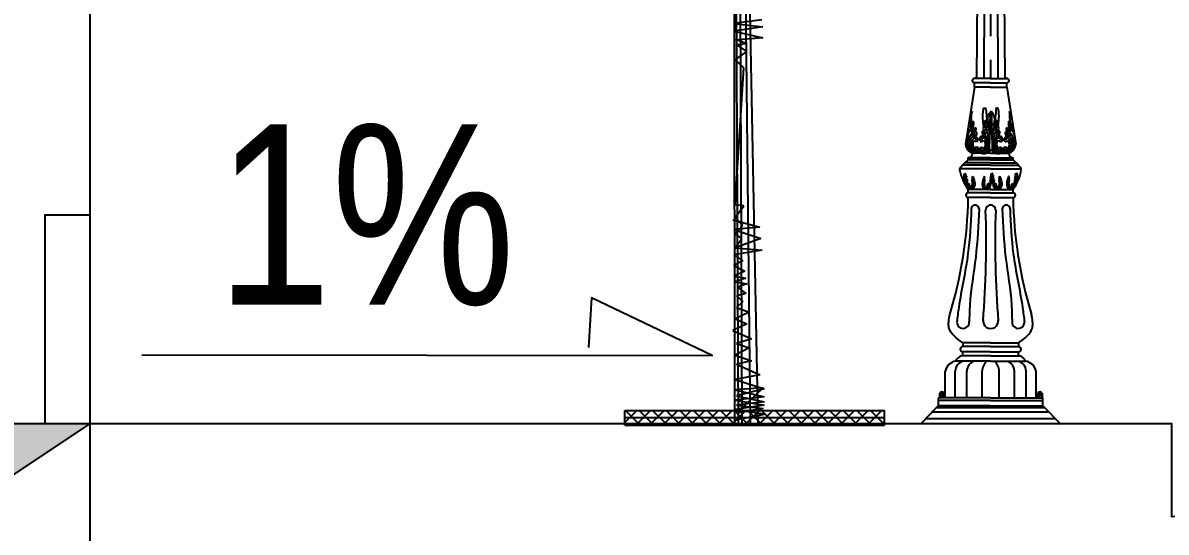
# Model space of a CAD drawing. Header units: metres. Extents: x 563124 to 573994, y 2062953 to 2068466.
# Drawn here: x 568764.25 to 568776.93, y 2065918.77 to 2065924.42 of the extents above; entities that cross this region are included whole.
import ezdxf

# ---------------------------------------------------------------- set-up
doc = ezdxf.new("R2010")
doc.units = ezdxf.units.M
doc.linetypes.add('CENTER2', pattern=[1.125, 0.75, -0.125, 0.125, -0.125])
doc.linetypes.add('HIDDEN', pattern=[0.375, 0.25, -0.125])
for name, color, linetype in [('1-CAY XANH', 7, 'CONTINUOUS'), ('3-thoat nuoc', 3, 'CONTINUOUS'), ('Den', 7, 'CONTINUOUS'), ('DienHT', 1, 'CONTINUOUS'), ('ghichieudai', 7, 'CONTINUOUS'), ('Kich thuoc', 9, 'CONTINUOUS'), ('MATCATDUONG', 8, 'CONTINUOUS'), ('MC2', 9, 'CONTINUOUS'), ('ViaHeSphu', 32, 'CONTINUOUS')]:
    doc.layers.add(name, color=color, linetype=linetype)
doc.styles.add('1', font='VHARIALN.ttf', dxfattribs={"height": 50})

# ---------------------------------------------------------------- blocks, each defined once
blk = doc.blocks.new('den2')
at = {"layer": 'Den', "color": 7}
for p, q in [((-0.451, 52.896), (-0.749, 18.16)), ((0.492, 52.861), (0.738, 18.16)), ((-0.005, 18.16), (-0.85, 18.16)), ((-0.748, 18.238), (-0.836, 18.16)), ((-0.005, 18.16), (0.84, 18.16)), ((0.738, 18.244), (0.834, 18.16)), ((-0.854, 17.696), (-1.328, 14.698)), ((-0.854, 17.696), (-0.854, 17.92)), ((0.844, 17.696), (0.844, 17.92)), ((0.844, 17.696), (1.317, 14.698)), ((-1.187, 13.873), (-1.187, 13.978)), ((1.177, 13.873), (1.177, 13.978)), ((-1.187, 12.133), (-1.187, 12.318)), ((1.177, 12.133), (1.177, 12.318)), ((-1.469, 4.247), (-1.469, 4.051)), ((1.459, 4.247), (1.459, 4.051)), ((-1.469, 3.573), (-1.469, 3.769)), ((1.459, 3.573), (1.459, 3.769)), ((-1.469, 3.573), (-1.521, 3.573)), ((1.459, 3.573), (1.511, 3.573)), ((-2.399, 1.362), (-2.399, 2.753)), ((2.389, 1.362), (2.389, 2.753)), ((-2.755, 1.221), (-2.755, 1.362)), ((-2.755, 0.929), (-2.755, 1.221)), ((2.744, 1.221), (2.744, 1.362)), ((2.744, 0.929), (2.744, 1.221)), ((-3.667, 0.013), (-2.748, 0.957)), ((-3.069, 0.616), (3.051, 0.616)), ((-2.835, 0.853), (2.822, 0.853)), ((-0.024, 0.929), (-2.755, 0.929)), ((-0.022, 0.929), (2.744, 0.929)), ((2.744, 0.929), (3.667, -0.013)), ((-3.667, 0.013), (3.667, -0.013)), ((-3.398, 0.278), (3.381, 0.278))]:
    blk.add_line(p, q, dxfattribs=at)
at = {"layer": 'Den', "color": 8}
for p, q in [((-0.24, 52.868), (-0.359, 18.16)), ((0.227, 52.881), (0.365, 18.16)), ((-0.005, 17.92), (-0.854, 17.92)), ((-0.005, 17.696), (-0.854, 17.696)), ((-0.005, 17.92), (-0.85, 17.92)), ((-0.005, 17.92), (0.844, 17.92)), ((-0.005, 17.696), (0.844, 17.696)), ((-0.005, 13.978), (-1.187, 13.978)), ((-0.005, 13.873), (-1.187, 13.873)), ((-0.005, 14.22), (-0.963, 14.22)), ((-0.005, 14.22), (0.952, 14.22)), ((-0.005, 14.22), (0.952, 14.22)), ((-0.005, 13.978), (1.177, 13.978)), ((-0.005, 13.873), (1.177, 13.873)), ((-0.005, 13.398), (-1.636, 13.398)), ((-0.005, 13.601), (-1.432, 13.601)), ((-0.005, 13.723), (-1.326, 13.723)), ((-0.005, 13.723), (1.316, 13.723)), ((-0.005, 13.601), (1.421, 13.601)), ((-0.005, 13.398), (1.607, 13.398)), ((-1.454, 12.881), (-1.437, 12.808)), ((-1.437, 12.876), (-1.454, 12.881)), ((-1.431, 12.971), (-1.442, 12.943)), ((-1.442, 12.943), (-1.437, 12.898)), ((-1.437, 12.898), (-1.42, 12.87)), ((-1.437, 12.808), (-1.426, 12.752)), ((-1.431, 12.965), (-1.414, 12.898)), ((-1.426, 12.752), (-1.42, 12.707)), ((-1.42, 12.87), (-1.403, 12.842)), ((-1.41, 13.038), (-1.419, 13.015)), ((-1.419, 13.015), (-1.417, 13)), ((-1.417, 13), (-1.417, 12.984)), ((-1.417, 12.984), (-1.41, 12.965)), ((-1.414, 12.898), (-1.386, 12.876)), ((-1.389, 13.029), (-1.41, 13.038)), ((-1.41, 12.965), (-1.405, 12.952)), ((-1.405, 12.952), (-1.394, 12.936)), ((-1.403, 13.1), (-1.397, 13.117)), ((-1.397, 13.061), (-1.403, 13.1)), ((-1.403, 12.842), (-1.403, 12.797)), ((-1.403, 12.797), (-1.386, 12.752)), ((-1.397, 13.117), (-1.386, 13.134)), ((-1.375, 13.022), (-1.397, 13.061)), ((-1.394, 12.936), (-1.385, 12.926)), ((-1.375, 13.016), (-1.389, 13.029)), ((-1.386, 13.134), (-1.369, 13.145)), ((-1.386, 12.876), (-1.369, 12.853)), ((-1.385, 12.926), (-1.368, 12.917)), ((-1.36, 12.993), (-1.375, 13.016)), ((-1.369, 13.145), (-1.352, 13.156)), ((-1.35, 12.949), (-1.36, 12.993)), ((-1.35, 12.949), (-1.36, 12.993)), ((-1.35, 12.949), (-1.34, 12.993)), ((-1.35, 12.949), (-1.34, 12.993)), ((-1.331, 13.145), (-1.348, 13.156)), ((-1.34, 12.993), (-1.326, 13.016)), ((-1.315, 12.926), (-1.333, 12.917)), ((-1.314, 13.134), (-1.331, 13.145)), ((-1.314, 12.876), (-1.331, 12.853)), ((-1.326, 13.022), (-1.303, 13.061)), ((-1.326, 13.016), (-1.312, 13.029)), ((-1.326, 13.016), (-1.312, 13.029)), ((-1.306, 12.936), (-1.315, 12.926)), ((-1.303, 13.117), (-1.314, 13.134)), ((-1.286, 12.898), (-1.314, 12.876)), ((-1.298, 12.797), (-1.314, 12.752)), ((-1.312, 13.029), (-1.29, 13.038)), ((-1.312, 13.029), (-1.29, 13.038)), ((-1.296, 12.952), (-1.306, 12.936)), ((-1.298, 13.1), (-1.303, 13.117)), ((-1.303, 13.061), (-1.298, 13.1)), ((-1.281, 12.707), (-1.303, 12.651)), ((-1.281, 12.87), (-1.298, 12.842)), ((-1.298, 12.842), (-1.298, 12.797)), ((-1.29, 12.965), (-1.296, 12.952)), ((-1.29, 13.038), (-1.281, 13.015)), ((-1.29, 13.038), (-1.281, 13.015)), ((-1.283, 12.984), (-1.29, 12.965)), ((-1.281, 13.015), (-1.283, 13)), ((-1.281, 13.015), (-1.283, 13)), ((-1.283, 13), (-1.283, 12.984)), ((-1.264, 12.898), (-1.281, 12.87)), ((-1.275, 12.752), (-1.281, 12.707)), ((-1.264, 12.808), (-1.275, 12.752)), ((-1.264, 12.876), (-1.247, 12.881)), ((-1.247, 12.881), (-1.264, 12.808)), ((-1.258, 12.791), (-1.23, 12.797)), ((-1.23, 12.797), (-1.253, 12.718)), ((-1.253, 12.718), (-1.253, 12.662)), ((-1.253, 12.662), (-1.247, 12.606)), ((-1.168, 12.583), (-1.202, 12.656)), ((-1.202, 12.656), (-1.191, 12.583)), ((-0.979, 12.845), (-0.963, 12.892)), ((-0.955, 12.783), (-0.979, 12.845)), ((-0.979, 12.745), (-0.971, 12.783)), ((-0.932, 12.667), (-0.979, 12.745)), ((-0.971, 12.783), (-0.948, 12.737)), ((-0.963, 12.992), (-0.948, 13.008)), ((-0.963, 12.923), (-0.963, 12.992)), ((-0.924, 12.83), (-0.963, 12.923)), ((-0.963, 12.892), (-0.963, 12.9)), ((-0.963, 12.9), (-0.94, 12.845)), ((-0.963, 12.621), (-0.963, 12.675)), ((-0.963, 12.675), (-0.932, 12.644)), ((-0.924, 12.721), (-0.955, 12.783)), ((-0.948, 13.008), (-0.932, 12.977)), ((-0.948, 12.737), (-0.924, 12.721)), ((-0.94, 12.845), (-0.924, 12.83)), ((-0.917, 12.59), (-0.932, 12.667)), ((-0.932, 12.644), (-0.924, 12.621)), ((-0.368, 12.597), (-0.353, 12.674)), ((-0.36, 12.628), (-0.368, 12.597)), ((-0.368, 12.566), (-0.322, 12.628)), ((-0.36, 12.837), (-0.322, 12.929)), ((-0.345, 12.852), (-0.36, 12.837)), ((-0.36, 12.728), (-0.329, 12.79)), ((-0.337, 12.744), (-0.36, 12.728)), ((-0.353, 12.651), (-0.36, 12.628)), ((-0.337, 13.015), (-0.353, 12.984)), ((-0.353, 12.674), (-0.306, 12.751)), ((-0.322, 12.682), (-0.353, 12.651)), ((-0.322, 12.906), (-0.345, 12.852)), ((-0.322, 12.999), (-0.337, 13.015)), ((-0.314, 12.79), (-0.337, 12.744)), ((-0.329, 12.79), (-0.306, 12.852)), ((-0.322, 12.929), (-0.322, 12.999)), ((-0.322, 12.898), (-0.322, 12.906)), ((-0.306, 12.852), (-0.322, 12.898)), ((-0.322, 12.628), (-0.322, 12.682)), ((-0.306, 12.751), (-0.314, 12.79)), ((-0.116, 12.59), (-0.083, 12.663)), ((-0.083, 12.663), (-0.094, 12.59)), ((-0.054, 12.804), (-0.032, 12.725)), ((-0.026, 12.798), (-0.054, 12.804)), ((-0.038, 12.888), (-0.021, 12.815)), ((-0.021, 12.882), (-0.038, 12.888)), ((-0.032, 12.669), (-0.038, 12.613)), ((-0.032, 12.725), (-0.032, 12.669)), ((-0.015, 12.978), (-0.026, 12.95)), ((-0.026, 12.95), (-0.021, 12.905)), ((-0.021, 12.905), (-0.004, 12.877)), ((-0.021, 12.815), (-0.009, 12.759)), ((-0.015, 12.972), (0.002, 12.905)), ((-0.009, 12.759), (-0.004, 12.714)), ((-0.004, 12.877), (0.013, 12.848)), ((-0.004, 12.714), (0.019, 12.657)), ((0.006, 13.044), (-0.003, 13.021)), ((-0.003, 13.021), (-0.001, 13.007)), ((-0.001, 13.007), (-0.001, 12.991)), ((-0.001, 12.991), (0.006, 12.971)), ((0.002, 12.905), (0.03, 12.882)), ((0.027, 13.035), (0.006, 13.044)), ((0.006, 12.971), (0.011, 12.959)), ((0.011, 12.959), (0.022, 12.943)), ((0.013, 13.107), (0.019, 13.124)), ((0.019, 13.068), (0.013, 13.107)), ((0.013, 12.848), (0.013, 12.804)), ((0.013, 12.804), (0.03, 12.759)), ((0.019, 13.124), (0.03, 13.141)), ((0.041, 13.028), (0.019, 13.068)), ((0.022, 12.943), (0.031, 12.932)), ((0.041, 13.023), (0.027, 13.035)), ((0.03, 13.141), (0.047, 13.152)), ((0.03, 12.882), (0.047, 12.86)), ((0.031, 12.932), (0.048, 12.923)), ((0.056, 13), (0.041, 13.023)), ((0.047, 13.152), (0.064, 13.163)), ((0.066, 12.956), (0.056, 13)), ((0.066, 12.956), (0.056, 13)), ((0.066, 12.956), (0.076, 13)), ((0.066, 12.956), (0.076, 13)), ((0.085, 13.152), (0.068, 13.163)), ((0.076, 13), (0.09, 13.023)), ((0.101, 12.932), (0.083, 12.923)), ((0.102, 13.141), (0.085, 13.152)), ((0.102, 12.882), (0.085, 12.86)), ((0.09, 13.028), (0.113, 13.068)), ((0.09, 13.023), (0.104, 13.035)), ((0.09, 13.023), (0.104, 13.035)), ((0.11, 12.943), (0.101, 12.932)), ((0.113, 13.124), (0.102, 13.141)), ((0.13, 12.905), (0.102, 12.882)), ((0.118, 12.804), (0.102, 12.759)), ((0.104, 13.035), (0.126, 13.044)), ((0.104, 13.035), (0.126, 13.044)), ((0.12, 12.959), (0.11, 12.943)), ((0.118, 13.107), (0.113, 13.124)), ((0.113, 13.068), (0.118, 13.107)), ((0.135, 12.714), (0.113, 12.657)), ((0.135, 12.877), (0.118, 12.848)), ((0.118, 12.848), (0.118, 12.804)), ((0.126, 12.971), (0.12, 12.959)), ((0.126, 13.044), (0.135, 13.021)), ((0.126, 13.044), (0.135, 13.021)), ((0.133, 12.991), (0.126, 12.971)), ((0.135, 13.021), (0.133, 13.007)), ((0.135, 13.021), (0.133, 13.007)), ((0.133, 13.007), (0.133, 12.991)), ((0.152, 12.905), (0.135, 12.877)), ((0.141, 12.759), (0.135, 12.714)), ((0.152, 12.815), (0.141, 12.759)), ((0.152, 12.882), (0.169, 12.888)), ((0.169, 12.888), (0.152, 12.815)), ((0.158, 12.798), (0.186, 12.804)), ((0.186, 12.804), (0.163, 12.725)), ((0.163, 12.725), (0.163, 12.669)), ((0.163, 12.669), (0.169, 12.613)), ((0.248, 12.59), (0.214, 12.663)), ((0.214, 12.663), (0.225, 12.59)), ((0.438, 12.852), (0.453, 12.898)), ((0.461, 12.79), (0.438, 12.852)), ((0.438, 12.751), (0.445, 12.79)), ((0.484, 12.674), (0.438, 12.751)), ((0.445, 12.79), (0.469, 12.744)), ((0.453, 12.999), (0.469, 13.015)), ((0.453, 12.929), (0.453, 12.999)), ((0.492, 12.837), (0.453, 12.929)), ((0.453, 12.898), (0.453, 12.906)), ((0.453, 12.906), (0.476, 12.852)), ((0.453, 12.628), (0.453, 12.682)), ((0.453, 12.682), (0.484, 12.651)), ((0.5, 12.566), (0.453, 12.628)), ((0.492, 12.728), (0.461, 12.79)), ((0.469, 13.015), (0.484, 12.984)), ((0.469, 12.744), (0.492, 12.728)), ((0.476, 12.852), (0.492, 12.837)), ((0.5, 12.597), (0.484, 12.674)), ((0.484, 12.651), (0.492, 12.628)), ((0.492, 12.628), (0.5, 12.597)), ((0.919, 12.604), (0.934, 12.681)), ((0.926, 12.635), (0.919, 12.604)), ((0.919, 12.573), (0.965, 12.635)), ((0.926, 12.844), (0.965, 12.936)), ((0.942, 12.859), (0.926, 12.844)), ((0.926, 12.735), (0.957, 12.797)), ((0.95, 12.751), (0.926, 12.735)), ((0.934, 12.658), (0.926, 12.635)), ((0.95, 13.022), (0.934, 12.991)), ((0.934, 12.681), (0.981, 12.758)), ((0.965, 12.689), (0.934, 12.658)), ((0.965, 12.913), (0.942, 12.859)), ((0.965, 13.006), (0.95, 13.022)), ((0.973, 12.797), (0.95, 12.751)), ((0.957, 12.797), (0.981, 12.859)), ((0.965, 12.936), (0.965, 13.006)), ((0.965, 12.905), (0.965, 12.913)), ((0.981, 12.859), (0.965, 12.905)), ((0.965, 12.635), (0.965, 12.689)), ((0.981, 12.758), (0.973, 12.797)), ((1.132, 12.615), (1.141, 12.628)), ((1.141, 12.628), (1.144, 12.614)), ((1.171, 12.597), (1.204, 12.67)), ((1.204, 12.67), (1.193, 12.597)), ((1.232, 12.811), (1.255, 12.732)), ((1.26, 12.805), (1.232, 12.811)), ((1.249, 12.895), (1.266, 12.822)), ((1.266, 12.889), (1.249, 12.895)), ((1.255, 12.676), (1.249, 12.62)), ((1.255, 12.732), (1.255, 12.676)), ((1.272, 12.985), (1.26, 12.957)), ((1.26, 12.957), (1.266, 12.912)), ((1.266, 12.912), (1.283, 12.884)), ((1.266, 12.822), (1.277, 12.766)), ((1.272, 12.979), (1.289, 12.912)), ((1.277, 12.766), (1.283, 12.721)), ((1.283, 12.884), (1.3, 12.855)), ((1.283, 12.721), (1.305, 12.665)), ((1.293, 13.051), (1.284, 13.028)), ((1.284, 13.028), (1.285, 13.014)), ((1.285, 13.014), (1.285, 12.998)), ((1.285, 12.998), (1.293, 12.978)), ((1.289, 12.912), (1.317, 12.889)), ((1.314, 13.042), (1.293, 13.051)), ((1.293, 12.978), (1.298, 12.966)), ((1.298, 12.966), (1.309, 12.95)), ((1.3, 13.114), (1.305, 13.131)), ((1.305, 13.075), (1.3, 13.114)), ((1.3, 12.855), (1.3, 12.811)), ((1.3, 12.811), (1.317, 12.766)), ((1.305, 13.131), (1.317, 13.148)), ((1.328, 13.035), (1.305, 13.075)), ((1.309, 12.95), (1.318, 12.939)), ((1.328, 13.03), (1.314, 13.042)), ((1.317, 13.148), (1.334, 13.159)), ((1.317, 12.889), (1.334, 12.867)), ((1.318, 12.939), (1.335, 12.93)), ((1.342, 13.007), (1.328, 13.03)), ((1.334, 13.159), (1.35, 13.17)), ((1.353, 12.963), (1.342, 13.007)), ((1.353, 12.963), (1.342, 13.007)), ((1.353, 12.963), (1.363, 13.007)), ((1.353, 12.963), (1.363, 13.007)), ((1.372, 13.159), (1.355, 13.17)), ((1.363, 13.007), (1.377, 13.03)), ((1.388, 12.939), (1.37, 12.93)), ((1.388, 13.148), (1.372, 13.159)), ((1.388, 12.889), (1.372, 12.867)), ((1.377, 13.035), (1.4, 13.075)), ((1.377, 13.03), (1.391, 13.042)), ((1.377, 13.03), (1.391, 13.042)), ((1.4, 13.131), (1.388, 13.148)), ((1.397, 12.95), (1.388, 12.939)), ((1.417, 12.912), (1.388, 12.889)), ((1.405, 12.811), (1.388, 12.766)), ((1.391, 13.042), (1.413, 13.051)), ((1.391, 13.042), (1.413, 13.051)), ((1.407, 12.966), (1.397, 12.95)), ((1.405, 13.114), (1.4, 13.131)), ((1.4, 13.075), (1.405, 13.114)), ((1.422, 12.884), (1.405, 12.855)), ((1.405, 12.855), (1.405, 12.811)), ((1.413, 12.978), (1.407, 12.966)), ((1.413, 13.051), (1.421, 13.028)), ((1.413, 13.051), (1.421, 13.028)), ((1.42, 12.998), (1.413, 12.978)), ((1.421, 13.028), (1.42, 13.014)), ((1.421, 13.028), (1.42, 13.014)), ((1.42, 13.014), (1.42, 12.998)), ((1.439, 12.912), (1.422, 12.884)), ((1.439, 12.889), (1.456, 12.895)), ((1.456, 12.895), (1.439, 12.822)), ((-1.247, 12.606), (-1.23, 12.572)), ((-1.23, 12.572), (-1.247, 12.527)), ((-1.219, 12.55), (-1.247, 12.51)), ((-1.247, 12.51), (-1.23, 12.471)), ((-1.191, 12.583), (-1.219, 12.55)), ((-0.005, 12.318), (-1.187, 12.318)), ((-0.005, 12.133), (-1.187, 12.133)), ((-1.18, 12.454), (-1.174, 12.516)), ((-1.174, 12.516), (-1.168, 12.583)), ((-1.165, 12.482), (-1.168, 12.474)), ((-1.165, 12.482), (-1.168, 12.474)), ((-1.168, 12.474), (-1.168, 12.457)), ((-1.168, 12.474), (-1.168, 12.457)), ((-1.168, 12.457), (-1.168, 12.453)), ((-1.168, 12.457), (-1.168, 12.453)), ((-1.168, 12.453), (-1.168, 12.439)), ((-1.168, 12.453), (-1.168, 12.439)), ((-1.168, 12.439), (-1.168, 12.433)), ((-1.168, 12.439), (-1.168, 12.433)), ((-1.168, 12.433), (-1.165, 12.422)), ((-1.168, 12.433), (-1.165, 12.422)), ((-1.164, 12.583), (-1.165, 12.609)), ((-1.164, 12.583), (-1.165, 12.609)), ((-1.162, 12.491), (-1.165, 12.482)), ((-1.162, 12.491), (-1.165, 12.482)), ((-1.161, 12.557), (-1.164, 12.583)), ((-1.161, 12.557), (-1.164, 12.583)), ((-1.157, 12.502), (-1.162, 12.491)), ((-1.157, 12.502), (-1.162, 12.491)), ((-1.153, 12.539), (-1.161, 12.557)), ((-1.153, 12.539), (-1.161, 12.557)), ((-1.151, 12.515), (-1.157, 12.502)), ((-1.151, 12.515), (-1.157, 12.502)), ((-1.15, 12.522), (-1.153, 12.539)), ((-1.15, 12.522), (-1.153, 12.539)), ((-1.148, 12.524), (-1.151, 12.515)), ((-1.148, 12.524), (-1.151, 12.515)), ((-1.146, 12.534), (-1.148, 12.524)), ((-1.146, 12.534), (-1.148, 12.524)), ((-1.144, 12.589), (-1.146, 12.574)), ((-1.144, 12.589), (-1.146, 12.574)), ((-1.146, 12.574), (-1.146, 12.554)), ((-1.146, 12.574), (-1.146, 12.554)), ((-1.146, 12.554), (-1.146, 12.534)), ((-1.146, 12.554), (-1.146, 12.534)), ((-1.141, 12.6), (-1.144, 12.589)), ((-1.141, 12.6), (-1.144, 12.589)), ((-1.139, 12.614), (-1.141, 12.6)), ((-1.139, 12.614), (-1.141, 12.6)), ((-1.13, 12.602), (-1.139, 12.614)), ((-1.13, 12.602), (-1.139, 12.614)), ((-1.123, 12.588), (-1.13, 12.602)), ((-1.123, 12.588), (-1.13, 12.602)), ((-1.127, 12.417), (-1.13, 12.4)), ((-1.124, 12.429), (-1.127, 12.417)), ((-1.124, 12.429), (-1.127, 12.417)), ((-1.116, 12.456), (-1.124, 12.429)), ((-1.116, 12.456), (-1.124, 12.429)), ((-1.11, 12.555), (-1.123, 12.588)), ((-1.11, 12.555), (-1.123, 12.588)), ((-1.123, 12.369), (-1.12, 12.379)), ((-1.123, 12.359), (-1.123, 12.369)), ((-1.113, 12.349), (-1.123, 12.359)), ((-1.12, 12.379), (-1.116, 12.387)), ((-1.108, 12.48), (-1.116, 12.456)), ((-1.108, 12.48), (-1.116, 12.456)), ((-1.116, 12.387), (-1.112, 12.395)), ((-1.099, 12.344), (-1.113, 12.349)), ((-1.112, 12.395), (-1.106, 12.407)), ((-1.106, 12.529), (-1.11, 12.555)), ((-1.106, 12.529), (-1.11, 12.555)), ((-1.108, 12.48), (-1.106, 12.503)), ((-1.108, 12.48), (-1.106, 12.503)), ((-1.098, 12.487), (-1.108, 12.48)), ((-1.098, 12.487), (-1.108, 12.48)), ((-1.106, 12.503), (-1.106, 12.529)), ((-1.106, 12.503), (-1.106, 12.529)), ((-1.106, 12.407), (-1.102, 12.424)), ((-1.102, 12.424), (-1.098, 12.442)), ((-1.102, 12.424), (-1.098, 12.442)), ((-1.095, 12.48), (-1.098, 12.487)), ((-1.095, 12.48), (-1.098, 12.487)), ((-1.098, 12.442), (-1.095, 12.47)), ((-1.098, 12.442), (-1.095, 12.47)), ((-1.095, 12.47), (-1.095, 12.48)), ((-1.095, 12.47), (-1.095, 12.48)), ((-0.979, 12.536), (-0.979, 12.574)), ((-0.979, 12.574), (-0.955, 12.567)), ((-0.955, 12.481), (-0.979, 12.536)), ((-0.979, 12.319), (-0.932, 12.396)), ((-0.917, 12.559), (-0.963, 12.621)), ((-0.955, 12.567), (-0.94, 12.52)), ((-0.932, 12.458), (-0.955, 12.481)), ((-0.94, 12.52), (-0.924, 12.497)), ((-0.932, 12.427), (-0.932, 12.458)), ((-0.932, 12.396), (-0.932, 12.427)), ((-0.924, 12.621), (-0.917, 12.59)), ((-0.924, 12.497), (-0.917, 12.505)), ((-0.917, 12.505), (-0.917, 12.559)), ((-0.368, 12.511), (-0.368, 12.566)), ((-0.36, 12.504), (-0.368, 12.511)), ((-0.345, 12.527), (-0.36, 12.504)), ((-0.353, 12.465), (-0.329, 12.488)), ((-0.353, 12.434), (-0.353, 12.465)), ((-0.353, 12.403), (-0.353, 12.434)), ((-0.306, 12.326), (-0.353, 12.403)), ((-0.329, 12.573), (-0.345, 12.527)), ((-0.306, 12.581), (-0.329, 12.573)), ((-0.329, 12.488), (-0.306, 12.542)), ((-0.306, 12.542), (-0.306, 12.581)), ((0.066, 12.321), (-0.293, 12.321)), ((-0.19, 12.486), (-0.187, 12.493)), ((-0.19, 12.476), (-0.19, 12.486)), ((-0.187, 12.448), (-0.19, 12.476)), ((-0.187, 12.493), (-0.177, 12.486)), ((-0.183, 12.43), (-0.187, 12.448)), ((-0.185, 12.351), (-0.171, 12.356)), ((-0.178, 12.413), (-0.183, 12.43)), ((-0.178, 12.535), (-0.174, 12.562)), ((-0.178, 12.51), (-0.178, 12.535)), ((-0.177, 12.486), (-0.178, 12.51)), ((-0.173, 12.402), (-0.178, 12.413)), ((-0.177, 12.486), (-0.169, 12.462)), ((-0.174, 12.562), (-0.162, 12.594)), ((-0.169, 12.394), (-0.173, 12.402)), ((-0.171, 12.356), (-0.162, 12.366)), ((-0.169, 12.462), (-0.16, 12.436)), ((-0.164, 12.385), (-0.169, 12.394)), ((-0.162, 12.375), (-0.164, 12.385)), ((-0.162, 12.594), (-0.155, 12.608)), ((-0.162, 12.366), (-0.162, 12.375)), ((-0.16, 12.436), (-0.157, 12.423)), ((-0.157, 12.423), (-0.155, 12.406)), ((-0.155, 12.608), (-0.146, 12.621)), ((-0.146, 12.621), (-0.143, 12.607)), ((-0.143, 12.607), (-0.14, 12.596)), ((-0.14, 12.596), (-0.139, 12.58)), ((-0.139, 12.58), (-0.139, 12.561)), ((-0.139, 12.561), (-0.139, 12.541)), ((-0.139, 12.541), (-0.136, 12.531)), ((-0.136, 12.531), (-0.133, 12.521)), ((-0.135, 12.528), (-0.132, 12.545)), ((-0.133, 12.521), (-0.128, 12.509)), ((-0.132, 12.545), (-0.124, 12.563)), ((-0.128, 12.509), (-0.122, 12.497)), ((-0.124, 12.563), (-0.121, 12.59)), ((-0.122, 12.497), (-0.119, 12.489)), ((-0.121, 12.59), (-0.119, 12.615)), ((-0.119, 12.489), (-0.117, 12.481)), ((-0.117, 12.44), (-0.119, 12.429)), ((-0.117, 12.481), (-0.117, 12.464)), ((-0.117, 12.464), (-0.117, 12.46)), ((-0.117, 12.46), (-0.117, 12.446)), ((-0.117, 12.446), (-0.117, 12.44)), ((-0.111, 12.523), (-0.116, 12.59)), ((-0.105, 12.461), (-0.111, 12.523)), ((-0.094, 12.59), (-0.066, 12.556)), ((-0.066, 12.556), (-0.038, 12.517)), ((-0.038, 12.613), (-0.054, 12.579)), ((-0.054, 12.579), (-0.038, 12.534)), ((-0.038, 12.517), (-0.054, 12.478)), ((-0.005, 12.318), (1.177, 12.318)), ((-0.005, 12.133), (1.177, 12.133)), ((0.066, 12.321), (0.425, 12.321)), ((0.066, 12.321), (0.425, 12.321)), ((0.169, 12.613), (0.186, 12.579)), ((0.186, 12.579), (0.169, 12.534)), ((0.197, 12.556), (0.169, 12.517)), ((0.169, 12.517), (0.186, 12.478)), ((0.225, 12.59), (0.197, 12.556)), ((0.237, 12.461), (0.242, 12.523)), ((0.242, 12.523), (0.248, 12.59)), ((0.251, 12.489), (0.248, 12.481)), ((0.251, 12.489), (0.248, 12.481)), ((0.248, 12.481), (0.248, 12.464)), ((0.248, 12.481), (0.248, 12.464)), ((0.248, 12.464), (0.248, 12.46)), ((0.248, 12.464), (0.248, 12.46)), ((0.248, 12.46), (0.248, 12.446)), ((0.248, 12.46), (0.248, 12.446)), ((0.248, 12.446), (0.248, 12.44)), ((0.248, 12.446), (0.248, 12.44)), ((0.248, 12.44), (0.251, 12.429)), ((0.248, 12.44), (0.251, 12.429)), ((0.252, 12.59), (0.251, 12.615)), ((0.252, 12.59), (0.251, 12.615)), ((0.254, 12.497), (0.251, 12.489)), ((0.254, 12.497), (0.251, 12.489)), ((0.255, 12.563), (0.252, 12.59)), ((0.255, 12.563), (0.252, 12.59)), ((0.259, 12.509), (0.254, 12.497)), ((0.259, 12.509), (0.254, 12.497)), ((0.263, 12.545), (0.255, 12.563)), ((0.263, 12.545), (0.255, 12.563)), ((0.265, 12.521), (0.259, 12.509)), ((0.265, 12.521), (0.259, 12.509)), ((0.266, 12.528), (0.263, 12.545)), ((0.266, 12.528), (0.263, 12.545)), ((0.268, 12.531), (0.265, 12.521)), ((0.268, 12.531), (0.265, 12.521)), ((0.271, 12.541), (0.268, 12.531)), ((0.271, 12.541), (0.268, 12.531)), ((0.272, 12.596), (0.271, 12.58)), ((0.272, 12.596), (0.271, 12.58)), ((0.271, 12.58), (0.271, 12.561)), ((0.271, 12.58), (0.271, 12.561)), ((0.271, 12.561), (0.271, 12.541)), ((0.271, 12.561), (0.271, 12.541)), ((0.275, 12.607), (0.272, 12.596)), ((0.275, 12.607), (0.272, 12.596)), ((0.278, 12.621), (0.275, 12.607)), ((0.278, 12.621), (0.275, 12.607)), ((0.286, 12.608), (0.278, 12.621)), ((0.286, 12.608), (0.278, 12.621)), ((0.293, 12.594), (0.286, 12.608)), ((0.293, 12.594), (0.286, 12.608)), ((0.289, 12.423), (0.286, 12.406)), ((0.292, 12.436), (0.289, 12.423)), ((0.292, 12.436), (0.289, 12.423)), ((0.3, 12.462), (0.292, 12.436)), ((0.3, 12.462), (0.292, 12.436)), ((0.306, 12.562), (0.293, 12.594)), ((0.306, 12.562), (0.293, 12.594)), ((0.293, 12.375), (0.296, 12.385)), ((0.293, 12.366), (0.293, 12.375)), ((0.303, 12.356), (0.293, 12.366)), ((0.296, 12.385), (0.3, 12.394)), ((0.308, 12.486), (0.3, 12.462)), ((0.308, 12.486), (0.3, 12.462)), ((0.3, 12.394), (0.304, 12.402)), ((0.317, 12.351), (0.303, 12.356)), ((0.304, 12.402), (0.31, 12.413)), ((0.31, 12.535), (0.306, 12.562)), ((0.31, 12.535), (0.306, 12.562)), ((0.308, 12.486), (0.31, 12.51)), ((0.308, 12.486), (0.31, 12.51)), ((0.318, 12.493), (0.308, 12.486)), ((0.318, 12.493), (0.308, 12.486)), ((0.31, 12.51), (0.31, 12.535)), ((0.31, 12.51), (0.31, 12.535)), ((0.31, 12.413), (0.314, 12.43)), ((0.314, 12.43), (0.318, 12.448)), ((0.314, 12.43), (0.318, 12.448)), ((0.321, 12.486), (0.318, 12.493)), ((0.321, 12.486), (0.318, 12.493)), ((0.318, 12.448), (0.321, 12.476)), ((0.318, 12.448), (0.321, 12.476)), ((0.321, 12.476), (0.321, 12.486)), ((0.321, 12.476), (0.321, 12.486)), ((0.438, 12.542), (0.438, 12.581)), ((0.438, 12.581), (0.461, 12.573)), ((0.461, 12.488), (0.438, 12.542)), ((0.438, 12.326), (0.484, 12.403)), ((0.461, 12.573), (0.476, 12.527)), ((0.484, 12.465), (0.461, 12.488)), ((0.476, 12.527), (0.492, 12.504)), ((0.484, 12.434), (0.484, 12.465)), ((0.484, 12.403), (0.484, 12.434)), ((0.492, 12.504), (0.5, 12.511)), ((0.5, 12.511), (0.5, 12.566)), ((0.919, 12.518), (0.919, 12.573)), ((0.926, 12.511), (0.919, 12.518)), ((0.942, 12.534), (0.926, 12.511)), ((0.934, 12.472), (0.957, 12.495)), ((0.934, 12.441), (0.934, 12.472)), ((0.934, 12.41), (0.934, 12.441)), ((0.981, 12.333), (0.934, 12.41)), ((0.957, 12.58), (0.942, 12.534)), ((0.981, 12.588), (0.957, 12.58)), ((0.957, 12.495), (0.981, 12.549)), ((0.981, 12.549), (0.981, 12.588)), ((1.183, 12.328), (0.993, 12.328)), ((1.097, 12.493), (1.1, 12.5)), ((1.097, 12.483), (1.097, 12.493)), ((1.1, 12.455), (1.097, 12.483)), ((1.1, 12.5), (1.11, 12.493)), ((1.104, 12.437), (1.1, 12.455)), ((1.102, 12.358), (1.115, 12.363)), ((1.108, 12.42), (1.104, 12.437)), ((1.108, 12.542), (1.113, 12.569)), ((1.108, 12.517), (1.108, 12.542)), ((1.11, 12.493), (1.108, 12.517)), ((1.114, 12.409), (1.108, 12.42)), ((1.11, 12.493), (1.118, 12.469)), ((1.113, 12.569), (1.125, 12.601)), ((1.118, 12.401), (1.114, 12.409)), ((1.115, 12.363), (1.125, 12.373)), ((1.118, 12.469), (1.127, 12.443)), ((1.123, 12.392), (1.118, 12.401)), ((1.125, 12.383), (1.123, 12.392)), ((1.125, 12.601), (1.132, 12.615)), ((1.125, 12.373), (1.125, 12.383)), ((1.127, 12.443), (1.13, 12.43)), ((1.13, 12.43), (1.132, 12.413)), ((1.144, 12.614), (1.146, 12.603)), ((1.146, 12.603), (1.148, 12.587)), ((1.148, 12.587), (1.148, 12.568)), ((1.148, 12.568), (1.148, 12.548)), ((1.148, 12.548), (1.151, 12.538)), ((1.151, 12.538), (1.153, 12.528)), ((1.152, 12.535), (1.155, 12.552)), ((1.153, 12.528), (1.159, 12.516)), ((1.155, 12.552), (1.163, 12.57)), ((1.159, 12.516), (1.165, 12.505)), ((1.163, 12.57), (1.166, 12.597)), ((1.165, 12.505), (1.167, 12.496)), ((1.166, 12.597), (1.167, 12.622)), ((1.167, 12.496), (1.17, 12.488)), ((1.17, 12.447), (1.167, 12.436)), ((1.17, 12.488), (1.17, 12.471)), ((1.17, 12.471), (1.17, 12.467)), ((1.17, 12.467), (1.17, 12.453)), ((1.17, 12.453), (1.17, 12.447)), ((1.176, 12.53), (1.171, 12.597)), ((1.182, 12.468), (1.176, 12.53)), ((1.193, 12.597), (1.221, 12.563)), ((1.221, 12.563), (1.249, 12.524)), ((1.249, 12.62), (1.232, 12.586)), ((1.232, 12.586), (1.249, 12.541)), ((1.249, 12.524), (1.232, 12.485)), ((-0.005, 11.893), (-1.187, 11.893)), ((-0.005, 11.893), (1.177, 11.893)), ((-0.005, 4.247), (-1.469, 4.247)), ((-0.005, 4.247), (1.459, 4.247)), ((-0.005, 4.051), (-1.469, 4.051)), ((-0.005, 3.769), (-1.469, 3.769)), ((-0.005, 4.051), (1.459, 4.051)), ((-0.005, 3.769), (1.459, 3.769)), ((-0.005, 3.291), (-1.845, 3.291)), ((-0.005, 3.573), (-1.469, 3.573)), ((-0.005, 3.573), (1.459, 3.573)), ((-0.005, 3.291), (1.835, 3.291)), ((-1.866, 1.362), (-1.866, 2.753)), ((-1.255, 1.362), (-1.255, 2.753)), ((-0.455, 1.362), (-0.455, 2.753)), ((0.445, 1.362), (0.445, 2.753)), ((1.244, 1.362), (1.244, 2.753)), ((1.856, 1.362), (1.856, 2.753)), ((-0.005, 1.362), (-2.755, 1.362)), ((-0.005, 1.221), (-2.755, 1.221)), ((-2.454, 1.601), (-2.698, 1.601)), ((-2.454, 1.488), (-2.698, 1.488)), ((-0.005, 1.362), (2.744, 1.362)), ((-0.005, 1.221), (2.744, 1.221)), ((2.706, 1.602), (2.462, 1.602)), ((2.706, 1.489), (2.462, 1.489))]:
    blk.add_line(p, q, dxfattribs=at)
at = {"layer": 'Den', "color": 5, "linetype": 'CENTER2', "ltscale": 10}
blk.add_line((-0.004, 52.878), (-0.006, 18.16), dxfattribs=at)
at = {"layer": 'Den', "color": 8, "linetype": 'ByBlock'}
for p, q in [((-2.698, 1.601), (-2.698, 1.514)), ((-2.698, 1.514), (-2.698, 1.361)), ((-2.636, 1.601), (-2.636, 1.515)), ((-2.636, 1.514), (-2.636, 1.362)), ((-2.516, 1.601), (-2.516, 1.515)), ((-2.516, 1.514), (-2.516, 1.362)), ((-2.454, 1.601), (-2.454, 1.514)), ((-2.454, 1.514), (-2.454, 1.361)), ((2.462, 1.602), (2.462, 1.515)), ((2.462, 1.515), (2.462, 1.362)), ((2.524, 1.602), (2.524, 1.516)), ((2.524, 1.515), (2.524, 1.363)), ((2.644, 1.602), (2.644, 1.516)), ((2.644, 1.515), (2.644, 1.363)), ((2.706, 1.602), (2.706, 1.515)), ((2.706, 1.515), (2.706, 1.362))]:
    blk.add_line(p, q, dxfattribs=at)
at = {"layer": 'Den', "color": 8}
for points in [[(-2.484, 1.602, 0.264042), (-2.576, 1.667, 0.264042), (-2.668, 1.602)], [(2.676, 1.603, 0.264042), (2.584, 1.668, 0.264042), (2.492, 1.603)]]:
    blk.add_lwpolyline(points, format="xyb", dxfattribs=at)
at = {"layer": 'Den', "color": 7}
for centre, radius, start, end in [((-0.85, 18.04), 0.12, 90, 270), ((0.84, 18.04), 0.12, 270, 90), ((-0.799, 14.723), 0.529, 182.73614, 251.97417), ((0.789, 14.723), 0.529, 288.02583, 357.26386), ((0.498, 11.812), 2.663, 129.26319, 142.8329), ((-1.197, 14.211), 0.234, 272.3234, 2.07399), ((1.186, 14.211), 0.234, 177.92601, 267.6766), ((-0.478, 11.929), 2.554, 35.74265, 49.60059), ((0.934, 13.851), 2.617, 190.73923, 215.8606), ((-0.848, 13.765), 2.488, 324.45779, 350.72225), ((-1.187, 12.013), 0.12, 90, 270), ((1.177, 12.013), 0.12, 270, 90), ((-23.369, 12.223), 22.185, 343.00302, 359.14715), ((23.359, 12.223), 22.185, 180.85285, 196.99698), ((-1.469, 3.91), 0.141, 90, 270), ((1.459, 3.91), 0.141, 270, 90), ((-1.698, 2.585), 0.721, 101.81053, 166.55316), ((-1.349, 3.047), 0.553, 108.11712, 153.85601), ((1.339, 3.047), 0.553, 26.14399, 71.88288), ((1.688, 2.585), 0.721, 13.44684, 78.18947)]:
    blk.add_arc(centre, radius, start, end, dxfattribs=at)
at = {"layer": 'Den', "color": 8}
for centre, radius, start, end in [((0.361, 15.689), 1.532, 151.01412, 162.13004), ((-0.237, 16.146), 0.795, 158.94726, 187.56709), ((-1.357, 16.123), 2.363, 357.60443, 7.10997), ((-0.389, 15.366), 0.751, 133.73541, 163.77828), ((-2.198, 15.938), 1.178, 350.7904, 5.0433), ((-1.614, 15.782), 0.717, 330.20401, 10.22083), ((0.601, 15.849), 0.915, 174.03764, 188.40205), ((-0.385, 15.674), 0.28, 358.51706, 74.29538), ((0.394, 15.86), 0.712, 191.68103, 206.19637), ((0.414, 15.674), 0.28, 105.70462, 181.48294), ((-0.365, 15.86), 0.712, 333.80363, 348.31897), ((-0.572, 15.849), 0.915, 351.59795, 5.96236), ((1.643, 15.782), 0.717, 169.77917, 209.79599), ((0.418, 15.366), 0.751, 16.22172, 46.26459), ((1.4, 15.968), 0.4, 171.90753, 213.14766), ((-0.685, 15.165), 0.403, 102.71557, 153.74039), ((-0.695, 14.992), 0.337, 125.5722, 160.07405), ((-0.82, 14.944), 0.146, 67.77832, 137.01477), ((-1.093, 15.518), 0.322, 308.6914, 7.1951), ((-0.761, 15.12), 0.196, 77.74304, 131.65028), ((-0.954, 15.3), 0.234, 290.76798, 2.80359), ((-0.816, 14.95), 0.14, 11.98108, 68.34005), ((-0.816, 14.95), 0.14, 11.98108, 68.34005), ((-0.446, 14.963), 0.147, 118.23292, 174.59188), ((-0.442, 14.958), 0.154, 49.55819, 118.79465), ((-0.076, 15.356), 0.38, 176.40457, 219.41397), ((-0.46, 15.149), 0.23, 17.63736, 88.66679), ((-0.047, 15.543), 0.344, 166.54137, 217.92783), ((-0.432, 15.378), 0.25, 4.90407, 78.56294), ((-0.867, 14.617), 0.704, 31.93758, 44.99313), ((0.461, 15.378), 0.25, 101.43706, 175.09593), ((0.489, 15.149), 0.23, 91.33321, 162.36264), ((0.896, 14.617), 0.704, 135.00687, 148.06242), ((0.076, 15.543), 0.344, 322.07217, 13.45863), ((0.471, 14.958), 0.154, 61.20535, 130.44181), ((0.105, 15.356), 0.38, 320.58603, 3.59543), ((0.475, 14.963), 0.147, 5.40812, 61.76708), ((0.845, 14.95), 0.14, 111.65995, 168.01892), ((0.845, 14.95), 0.14, 111.65995, 168.01892), ((0.983, 15.3), 0.234, 177.19641, 249.23202), ((0.79, 15.12), 0.196, 48.34972, 102.25696), ((0.849, 14.944), 0.146, 42.98523, 112.22168), ((1.122, 15.518), 0.322, 172.8049, 231.3086), ((0.714, 15.165), 0.403, 26.25961, 77.28443), ((0.724, 14.992), 0.337, 19.92595, 54.4278), ((-0.693, 14.729), 0.411, 175.19205, 223.31528), ((-0.505, 14.72), 0.515, 166.95349, 197.53057), ((-0.782, 14.785), 0.23, 118.04628, 167.09106), ((-0.776, 14.641), 0.232, 198.91686, 253.3895), ((-0.788, 14.667), 0.3, 227.2398, 265.57213), ((-0.683, 14.698), 0.268, 163.67618, 238.70558), ((-0.83, 14.742), 0.114, 94.90606, 164.01305), ((-0.843, 14.921), 0.082, 357.46177, 125.26559), ((-0.828, 14.784), 0.0732, 13.0849, 99.56783), ((-0.74, 14.451), 0.0845, 167.75657, 264.80993), ((-0.727, 14.436), 0.101, 29.88094, 160.88423), ((-0.796, 14.409), 0.175, 284.40404, 26.23851), ((-0.713, 14.432), 0.0304, 347.33796, 142.8713), ((-0.402, 14.396), 0.184, 160.33446, 262.16893), ((-0.478, 14.416), 0.106, 25.68874, 156.69202), ((-0.492, 14.411), 0.0319, 43.70166, 199.23501), ((-0.415, 14.936), 0.0862, 61.30738, 189.11119), ((-0.414, 14.791), 0.0768, 87.00514, 173.48807), ((-0.466, 14.434), 0.0887, 281.76304, 18.8164), ((-0.407, 14.747), 0.12, 22.55991, 91.6669), ((-0.554, 14.684), 0.281, 307.86738, 22.89678), ((-0.462, 14.787), 0.242, 19.4819, 68.52669), ((-0.451, 14.635), 0.243, 293.18347, 347.6561), ((-0.743, 14.686), 0.54, 349.0424, 19.61947), ((0.772, 14.686), 0.54, 160.38053, 190.9576), ((0.48, 14.635), 0.243, 192.3439, 246.81653), ((0.491, 14.787), 0.242, 111.47331, 160.5181), ((0.583, 14.684), 0.281, 157.10322, 232.13262), ((0.435, 14.747), 0.12, 88.3331, 157.44009), ((0.444, 14.936), 0.0862, 350.88881, 118.69262), ((0.495, 14.434), 0.0887, 161.1836, 258.23696), ((0.507, 14.416), 0.106, 23.30798, 154.31126), ((0.443, 14.791), 0.0768, 6.51193, 92.99486), ((0.431, 14.396), 0.184, 277.83107, 19.66554), ((0.521, 14.411), 0.0319, 340.76499, 136.29834), ((0.825, 14.409), 0.175, 153.76149, 255.59596), ((0.756, 14.436), 0.101, 19.11577, 150.11906), ((0.742, 14.432), 0.0304, 37.1287, 192.66204), ((0.769, 14.451), 0.0845, 275.19007, 12.24343), ((0.857, 14.784), 0.0732, 80.43217, 166.9151), ((0.872, 14.921), 0.082, 54.73441, 182.53823), ((0.817, 14.667), 0.3, 274.42787, 312.7602), ((0.712, 14.698), 0.268, 301.29442, 16.32382), ((0.859, 14.742), 0.114, 15.98695, 85.09394), ((0.805, 14.641), 0.232, 286.6105, 341.08314), ((0.811, 14.785), 0.23, 12.90894, 61.95372), ((0.721, 14.729), 0.411, 316.68472, 4.80795), ((0.534, 14.72), 0.515, 342.46943, 13.04651), ((-0.863, 14.489), 0.273, 231.58829, 293.86692), ((-0.747, 14.432), 0.0642, 269.84643, 354.85457), ((-0.456, 14.414), 0.0674, 191.71839, 276.72653), ((-0.339, 14.596), 0.392, 256.9616, 334.331), ((0.368, 14.596), 0.392, 205.669, 283.0384), ((0.485, 14.414), 0.0674, 263.27347, 348.28161), ((0.776, 14.432), 0.0642, 185.14543, 270.15357), ((0.892, 14.489), 0.273, 246.13308, 308.41171), ((-1.574, 13.379), 0.0651, 139.9534, 193.42707), ((1.544, 13.379), 0.0651, 346.57293, 40.0466), ((-1.053, 12.503), 0.198, 288.02583, 357.26386), ((-0.232, 12.509), 0.198, 182.73614, 251.97417), ((0.363, 12.509), 0.198, 288.02583, 357.26386), ((1.055, 12.516), 0.198, 182.73614, 251.97417), ((-0.819, 11.292), 0.206, 0, 188.42194), ((-0.005, 11.231), 0.264, 355.98358, 184.01642), ((-0.005, 11.231), 0.264, 355.98358, 184.01642), ((0.809, 11.292), 0.206, 351.57806, 180), ((-50.058, 9.476), 49.82, 355.30391, 2.01886), ((-50.058, 9.476), 49.82, 355.30391, 2.01886), ((50.048, 9.476), 49.82, 177.98114, 184.69609), ((50.048, 9.476), 49.82, 177.98114, 184.69609), ((-0.005, 5.397), 0.401, 170.68267, 9.31733), ((-0.005, 5.397), 0.401, 170.68267, 9.31733), ((-1.457, 5.332), 0.326, 180, 7.99503), ((1.447, 5.332), 0.326, 172.00497, 0), ((-1.321, 2.75), 0.545, 97.03924, 179.73305), ((-0.721, 2.773), 0.534, 104.14444, 182.11649), ((0.286, 2.74), 0.741, 131.95749, 178.97313), ((-0.297, 2.74), 0.741, 1.02687, 48.04251), ((0.71, 2.773), 0.534, 357.88351, 75.85556), ((1.311, 2.75), 0.545, 0.26695, 82.96076)]:
    blk.add_arc(centre, radius, start, end, dxfattribs=at)
at = {"layer": 'Den', "color": 8, "linetype": 'Continuous', "ltscale": 0.5}
for points in [[(-0.371, 15.606), (-0.384, 16.528), (-0.359, 16.589), (-0.285, 16.589), (-0.248, 16.454), (-0.224, 16.221), (-0.199, 15.889)], [(0.391, 15.606), (0.404, 16.528), (0.379, 16.589), (0.305, 16.589), (0.268, 16.454), (0.244, 16.221), (0.219, 15.889)]]:
    blk.add_spline(points, degree=3, dxfattribs=at)
at = {"layer": 'Den', "color": 8}
for points in [[(-0.369, 14.214), (-0.244, 14.249), (-0.148, 14.308), (-0.08, 14.408), (-0.064, 14.541), (-0.058, 14.712), (-0.055, 14.846), (-0.049, 15.071), (-0.035, 15.283), (-0.034, 15.507), (-0.034, 15.659), (-0.028, 15.945), (-0.022, 16.102), (-0.016, 16.394)], [(0.014, 16.432), (-0.039, 16.361), (-0.084, 16.287), (-0.136, 16.179), (-0.163, 16.053), (-0.147, 15.833), (-0.144, 15.818)], [(0.014, 16.432), (0.068, 16.361), (0.113, 16.287), (0.165, 16.179), (0.192, 16.053), (0.176, 15.833), (0.173, 15.818)], [(0.398, 14.214), (0.273, 14.249), (0.177, 14.308), (0.109, 14.408), (0.093, 14.541), (0.087, 14.712), (0.084, 14.846), (0.078, 15.071), (0.064, 15.283), (0.063, 15.507), (0.063, 15.659), (0.057, 15.945), (0.051, 16.102), (0.045, 16.394)], [(0.987, 16.416), (1.008, 16.4), (1.06, 16.32), (1.064, 16.314)], [(-0.946, 15.799), (-0.974, 15.713), (-1.027, 15.599), (-1.083, 15.481), (-1.142, 15.359), (-1.19, 15.225), (-1.223, 15.058), (-1.235, 14.893), (-1.219, 14.755), (-1.196, 14.642), (-1.14, 14.495), (-1.062, 14.375), (-0.944, 14.294), (-0.788, 14.282), (-0.712, 14.326)], [(-0.279, 15.865), (-0.211, 15.786), (-0.172, 15.678), (-0.138, 15.577), (-0.11, 15.492), (-0.087, 15.39), (-0.076, 15.305), (-0.076, 15.204)], [(0.308, 15.865), (0.24, 15.786), (0.201, 15.678), (0.167, 15.577), (0.139, 15.492), (0.116, 15.39), (0.105, 15.305), (0.105, 15.204)], [(0.975, 15.799), (1.003, 15.713), (1.056, 15.599), (1.112, 15.481), (1.171, 15.359), (1.219, 15.225), (1.252, 15.058), (1.264, 14.893), (1.248, 14.755), (1.225, 14.642), (1.169, 14.495), (1.091, 14.375), (0.973, 14.294), (0.817, 14.282), (0.741, 14.326)], [(-0.84, 15.487), (-0.907, 15.406), (-0.959, 15.338), (-1.02, 15.264), (-1.064, 15.193), (-1.103, 15.109), (-1.145, 14.992), (-1.158, 14.89), (-1.16, 14.789), (-1.148, 14.686), (-1.13, 14.587), (-1.095, 14.497), (-1.037, 14.417), (-0.965, 14.356), (-0.896, 14.325), (-0.837, 14.32), (-0.781, 14.332)], [(-1.103, 14.763), (-1.09, 14.839), (-1.063, 14.943), (-1.013, 15.029), (-0.943, 15.113), (-0.881, 15.173), (-0.801, 15.241)], [(-0.308, 15.503), (-0.268, 15.447), (-0.228, 15.379), (-0.203, 15.321), (-0.185, 15.267), (-0.166, 15.213), (-0.145, 15.149), (-0.129, 15.097), (-0.112, 15.029), (-0.108, 14.95), (-0.106, 14.85), (-0.108, 14.741), (-0.114, 14.652), (-0.128, 14.566), (-0.148, 14.479), (-0.184, 14.405), (-0.24, 14.354), (-0.294, 14.325), (-0.363, 14.298), (-0.443, 14.293), (-0.502, 14.321)], [(-0.397, 15.299), (-0.368, 15.258), (-0.331, 15.208), (-0.281, 15.15), (-0.248, 15.088), (-0.215, 15.013), (-0.186, 14.939), (-0.173, 14.868), (-0.165, 14.785), (-0.165, 14.719), (-0.171, 14.636), (-0.186, 14.566), (-0.216, 14.484), (-0.245, 14.44), (-0.272, 14.414), (-0.302, 14.39), (-0.352, 14.367)], [(0.337, 15.503), (0.297, 15.447), (0.257, 15.379), (0.232, 15.321), (0.214, 15.267), (0.195, 15.213), (0.174, 15.149), (0.158, 15.097), (0.141, 15.029), (0.137, 14.95), (0.135, 14.85), (0.137, 14.741), (0.143, 14.652), (0.157, 14.566), (0.177, 14.479), (0.213, 14.405), (0.269, 14.354), (0.322, 14.325), (0.392, 14.298), (0.472, 14.293), (0.531, 14.321)], [(0.426, 15.299), (0.397, 15.258), (0.36, 15.208), (0.31, 15.15), (0.277, 15.088), (0.244, 15.013), (0.215, 14.939), (0.202, 14.868), (0.194, 14.785), (0.194, 14.719), (0.2, 14.636), (0.215, 14.566), (0.245, 14.484), (0.274, 14.44), (0.301, 14.414), (0.331, 14.39), (0.381, 14.367)], [(0.869, 15.487), (0.936, 15.406), (0.988, 15.338), (1.049, 15.264), (1.093, 15.193), (1.132, 15.109), (1.174, 14.992), (1.187, 14.89), (1.189, 14.789), (1.177, 14.686), (1.159, 14.587), (1.124, 14.497), (1.066, 14.417), (0.994, 14.356), (0.925, 14.325), (0.866, 14.32), (0.81, 14.332)], [(1.132, 14.763), (1.119, 14.839), (1.092, 14.943), (1.042, 15.029), (0.972, 15.113), (0.91, 15.173), (0.83, 15.241)], [(-0.679, 14.979), (-0.682, 14.909), (-0.756, 14.8)], [(-0.593, 14.976), (-0.581, 14.904), (-0.49, 14.799)], [(0.622, 14.976), (0.61, 14.904), (0.519, 14.799)], [(0.708, 14.979), (0.711, 14.909), (0.785, 14.8)], [(-1.014, 12.416), (-1.009, 12.367), (-1.153, 12.323), (-1.208, 12.371), (-1.292, 12.57), (-1.35, 12.949)], [(-0.933, 12.972), (-0.837, 12.637), (-0.855, 12.463)], [(-0.35, 12.985), (-0.446, 12.608), (-0.428, 12.458)], [(-0.271, 12.423), (-0.276, 12.373), (-0.131, 12.33), (-0.077, 12.378), (0.007, 12.576), (0.066, 12.956)], [(0.402, 12.423), (0.408, 12.373), (0.263, 12.33), (0.208, 12.378), (0.124, 12.576), (0.066, 12.956)], [(0.483, 12.979), (0.579, 12.644), (0.561, 12.47)], [(0.937, 12.992), (0.841, 12.615), (0.859, 12.465)], [(1.016, 12.43), (1.011, 12.38), (1.156, 12.337), (1.21, 12.385), (1.294, 12.583), (1.353, 12.963)], [(-1.014, 12.416), (-1.033, 12.434), (-1.046, 12.426), (-1.038, 12.39), (-1.041, 12.368), (-1.084, 12.345), (-1.099, 12.344)], [(-0.271, 12.423), (-0.251, 12.441), (-0.239, 12.432), (-0.247, 12.396), (-0.244, 12.375), (-0.201, 12.352), (-0.185, 12.351)], [(0.402, 12.423), (0.383, 12.441), (0.37, 12.432), (0.378, 12.396), (0.375, 12.375), (0.332, 12.352), (0.317, 12.351)], [(1.016, 12.43), (1.036, 12.448), (1.048, 12.439), (1.04, 12.403), (1.043, 12.382), (1.086, 12.359), (1.102, 12.358)], [(-1.025, 11.292), (-1.197, 8.945), (-1.683, 6.107), (-1.783, 5.332)], [(-0.613, 11.292), (-0.793, 8.749), (-1.1, 6.241), (-1.132, 5.332)], [(0.603, 11.292), (0.783, 8.749), (1.09, 6.241), (1.121, 5.332)], [(1.015, 11.292), (1.186, 8.945), (1.672, 6.107), (1.773, 5.332)]]:
    blk.add_spline(points, degree=3, dxfattribs=at)
at = {"layer": 'Den', "color": 8, "linetype": 'Continuous', "ltscale": 0.5}
blk.add_open_spline([(-1.301, 14.867), (-1.291, 14.792), (-1.213, 14.425), (-1.099, 14.336), (-1.023, 14.276)], degree=3, knots=[0.760299, 0.760299, 0.760299, 0.760299, 1.6959, 3.547826, 3.547826, 3.547826, 3.547826], dxfattribs=at)
blk.add_open_spline([(-1.288, 14.909), (-1.289, 14.914), (-1.291, 14.917), (-1.293, 14.92)], degree=3, dxfattribs=at)
at = {"layer": 'Den', "color": 8}
blk.add_open_spline([(-1.391, 12.649), (-1.371, 12.748), (-1.361, 12.849), (-1.35, 12.949)], degree=3, dxfattribs=at)
at = {"layer": 'Den', "color": 7}
for points in [[(-1.473, 4.247), (-2.197, 5.045), (-2.154, 5.738)], [(1.462, 4.247), (2.187, 5.045), (2.143, 5.738)]]:
    blk.add_spline(points, degree=3, dxfattribs=at)
for p in [(-3.055, 0.642), (-3.361, 0.328)]:
    blk.add_point(p, dxfattribs=at)
blk = doc.blocks.new('ca')
at = {"layer": '1-CAY XANH', "color": 17}
for p, q in [((0.641, 64.954), (-0.644, 0.027)), ((0.305, 0.047), (0.641, 64.954)), ((0.405, 63.355), (-0.261, 0)), ((0.405, 62.413), (0.148, 0)), ((0.531, 38.493), (0.505, 0.027)), ((0.539, 19.737), (-0.895, 19.571)), ((-0.844, 19.904), (0.539, 19.737)), ((-0.895, 19.571), (0.539, 19.35)), ((0.539, 19.35), (-0.895, 19.017)), ((-0.895, 19.017), (0.488, 18.906)), ((-0.108, 18.353), (0.404, 18.686)), ((-0.057, 18.741), (0.353, 18.907)), ((0.404, 18.686), (-0.057, 18.741)), ((0.481, 17.938), (-0.108, 18.353)), ((0.046, 17.55), (0.481, 17.938)), ((0.481, 10.793), (0.046, 17.55)), ((0.046, 10.738), (0.481, 10.793)), ((0.481, 10.156), (0.046, 10.738)), ((0.097, 9.769), (0.481, 10.156)), ((0.584, 10.046), (-0.748, 9.686)), ((-0.748, 9.686), (0.532, 9.575)), ((0.481, 9.353), (0.097, 9.769)), ((0.532, 9.575), (-0.799, 9.132)), ((-0.799, 9.132), (0.481, 8.661)), ((0.148, 9.132), (0.481, 9.353)), ((0.481, 8.661), (0.148, 9.132)), ((0.481, 8.661), (-0.851, 8.55)), ((-0.851, 8.55), (0.532, 8.328)), ((0.532, 8.328), (0.097, 8.024)), ((0.097, 8.024), (0.532, 7.802)), ((0.532, 7.802), (-0.005, 7.525)), ((-0.005, 7.525), (0.532, 7.276)), ((0.481, 6.999), (-0.108, 6.888)), ((-0.108, 6.888), (0.353, 6.722)), ((0.532, 7.276), (-0.057, 7.165)), ((-0.057, 7.165), (0.481, 6.999)), ((0.353, 6.722), (-0.057, 6.417)), ((-0.057, 6.417), (0.404, 6.307)), ((0.404, 6.307), (0.097, 6.03)), ((0.404, 5.725), (-0.21, 5.503)), ((0.097, 6.03), (0.404, 5.725)), ((-0.21, 5.503), (0.481, 5.171)), ((0.481, 5.171), (-0.108, 4.922)), ((0.584, 4.589), (-0.338, 4.174)), ((-0.108, 4.922), (0.584, 4.589)), ((-0.338, 4.174), (0.404, 3.952)), ((0.404, 3.952), (-0.21, 3.731)), ((-0.21, 3.731), (0.481, 3.371)), ((0.404, 2.928), (-0.748, 2.401)), ((0.481, 3.371), (-0.338, 3.094)), ((-0.338, 3.094), (0.404, 2.928)), ((-0.748, 2.401), (0.481, 2.18)), ((0.481, 2.18), (-0.953, 1.709)), ((-0.953, 1.709), (0.404, 1.376)), ((-0.902, 1.773), (0.481, 1.662)), ((0.404, 0.518), (-0.902, 1.773)), ((0.481, 1.662), (-0.953, 1.329)), ((0.404, 1.376), (-0.953, 1.072)), ((-0.953, 1.329), (0.481, 1.163)), ((0.481, 1.163), (-0.953, 0.914)), ((0.481, 0.692), (-1.03, 0.471)), ((-0.953, 1.072), (0.404, 0.906)), ((-0.953, 0.914), (0.481, 0.692)), ((0.404, 0.906), (-0.902, 0.739)), ((-0.902, 0.739), (0.404, 0.518)), ((-1.03, 0.471), (0.481, 0.166))]:
    blk.add_line(p, q, dxfattribs=at)

msp = doc.modelspace()

# ---------------------------------------------------------------- linework, layer by layer
at = {"layer": 'ViaHeSphu', "linetype": 'HIDDEN', "ltscale": 50}
msp.add_lwpolyline([(568764.157, 2065944.747), (568792.936, 2065864.296), (568789.822, 2065858.183), (568722.151, 2065838.356), (568603.291, 2065803.532), (568597.048, 2065806.913), (568573.289, 2065885.638), (568576.633, 2065891.863), (568735.963, 2065939.733, 0.022858), (568754.502, 2065946.241), (568757.835, 2065947.585), (568764.157, 2065944.747)], format="xyb", dxfattribs=at)

# ---------------------------------------------------------------- next in the draw order: wipeouts: each hides what was drawn before it
msp.add_wipeout([(568538.555, 2065837.116), (569134.391, 2065836.361), (569131.193, 2065953.825), (568779.004, 2065956.683), (568600.602, 2065960.315)]).dxf.layer = 'ghichieudai'

# ---------------------------------------------------------------- next in the draw order: hatches: boundary and pattern name
at = {"layer": '3-thoat nuoc', "lineweight": -3}
h = msp.add_hatch(dxfattribs=at)
h.set_pattern_fill('HONEY', color=8, scale=0.0625, style=0)
h.set_pattern_definition([(0, (426942.64169, 1549307.44761), (0.29765625, 0.171851875), [0.1984375, -0.396875]), (120, (426942.64169, 1549307.44761), (-0.29765621444, 0.171851936595), [0.1984375, -0.396875]), (60, (426942.64169, 1549307.44761), (3.556e-08, 0.343703811595), [-0.396875, 0.1984375])])
h.paths.add_polyline_path([(568764.994, 2065919.971), (568764.002, 2065919.971), (568750.639, 2065911.062), (568749.71, 2065911.062), (568749.71, 2065909.012), (568750.98, 2065909.012), (568750.98, 2065910.628)])
at = {"layer": 'MATCATDUONG', "linetype": 'Continuous', "extrusion": (3.31378e-12, 1.1371e-08, 1)}
h = msp.add_hatch(dxfattribs=at)
h.set_pattern_fill('ANSI37', color=9, scale=0.85379, style=0)
h.set_pattern_definition([(44.999999999, (366896.7991, 1244854.19514), (-0.07546507131, 0.075465071313), []), (134.999999999, (366896.7991, 1244854.19514), (-0.075465071313, -0.07546507131), [])])
h.paths.add_polyline_path([(568773.806, 2065920.121), (568770.926, 2065920.121), (568770.926, 2065919.954), (568773.806, 2065919.954)])
h = msp.add_hatch(dxfattribs=at)
h.set_pattern_fill('ANSI31', scale=0.683032, angle=135, style=0)
h.set_pattern_definition([(359.999999999, (770571.78266, 1244854.19513), (-1.5e-12, -0.085378981867), [])])
h.paths.add_polyline_path([(568770.926, 2065920.121), (568770.926, 2065919.905), (568773.806, 2065919.905), (568773.806, 2065920.121)])

# ---------------------------------------------------------------- next in the draw order: linework, layer by layer
at = {"layer": 'Kich thuoc'}
msp.add_lwpolyline([(568776.994, 2065919.971), (568764.994, 2065919.971)], dxfattribs=at)
at = {"layer": 'MATCATDUONG', "color": 40, "linetype": 'Continuous', "extrusion": (3.31378e-12, 1.1371e-08, 1)}
msp.add_line((568764.994, 2065939.133, 0), (568764.994, 2065920.14), dxfattribs=at)
at = {"layer": 'MATCATDUONG', "color": 7, "linetype": 'Continuous', "extrusion": (3.31378e-12, 1.1371e-08, 1)}
for p, q in [((568770.926, 2065920.121, 0), (568773.806, 2065920.121, 0)), ((568770.926, 2065919.958), (568770.926, 2065920.121, 0)), ((568773.806, 2065919.958), (568773.806, 2065920.121, 0))]:
    msp.add_line(p, q, dxfattribs=at)
at = {"layer": 'MATCATDUONG', "color": 40, "linetype": 'Continuous'}
for points in [[(568764.498, 2065919.971), (568764.498, 2065922.289), (568764.994, 2065922.289), (568764.994, 2065919.971)], [(568765.571, 2065920.737), (568771.896, 2065920.729), (568770.557, 2065921.368), (568770.522, 2065920.817)], [(568764.994, 2065920.14), (568764.994, 2065915.14)]]:
    msp.add_lwpolyline(points, dxfattribs=at)
for points in [[(568764.994, 2065919.971), (568764.002, 2065919.971), (568750.639, 2065911.062), (568749.71, 2065911.062), (568749.71, 2065909.012), (568750.98, 2065909.012), (568750.98, 2065910.628)], [(568812.994, 2065919.971), (568800.994, 2065919.971), (568800.994, 2065919.54), (568800.994, 2065918.94), (568788.994, 2065919.33), (568776.994, 2065918.94), (568776.994, 2065919.54), (568776.994, 2065919.971), (568764.994, 2065919.971), (568764.994, 2065913.282), (568812.994, 2065913.282)]]:
    msp.add_lwpolyline(points, close=True, dxfattribs=at)
at = {"layer": 'MC2', "color": 2, "linetype": 'Continuous'}
msp.add_lwpolyline([(568750.98, 2065910.628), (568764.994, 2065919.971)], dxfattribs=at)

# ---------------------------------------------------------------- next in the draw order: block references
at = {"layer": 'Den', "color": 3, "linetype": 'Continuous', "extrusion": (3.31378e-12, 1.1371e-08, 1), "xscale": 0.2109375, "yscale": 0.2109375, "zscale": 0.2109375000000001}
msp.add_blockref('den2', (568774.985, 2065919.974, 0.023), dxfattribs=at)
at = {"layer": 'MATCATDUONG', "color": 3, "linetype": 'Continuous', "extrusion": (3.31378e-12, 1.1371e-08, 1), "xscale": -0.2249999999767169, "yscale": 0.2250000000931323, "zscale": 0.2250000000000004}
msp.add_blockref('ca', (568772.257, 2065919.974, 0.023), dxfattribs=at)

# ---------------------------------------------------------------- next in the draw order: texts
at = {"layer": 'DienHT', "color": 7, "linetype": 'Continuous', "ltscale": 15, "style": '1'}
msp.add_text('1%%%', height=2, rotation=360, dxfattribs=at).set_placement((568766.398, 2065921.293))

doc.saveas('drawing.dxf')
